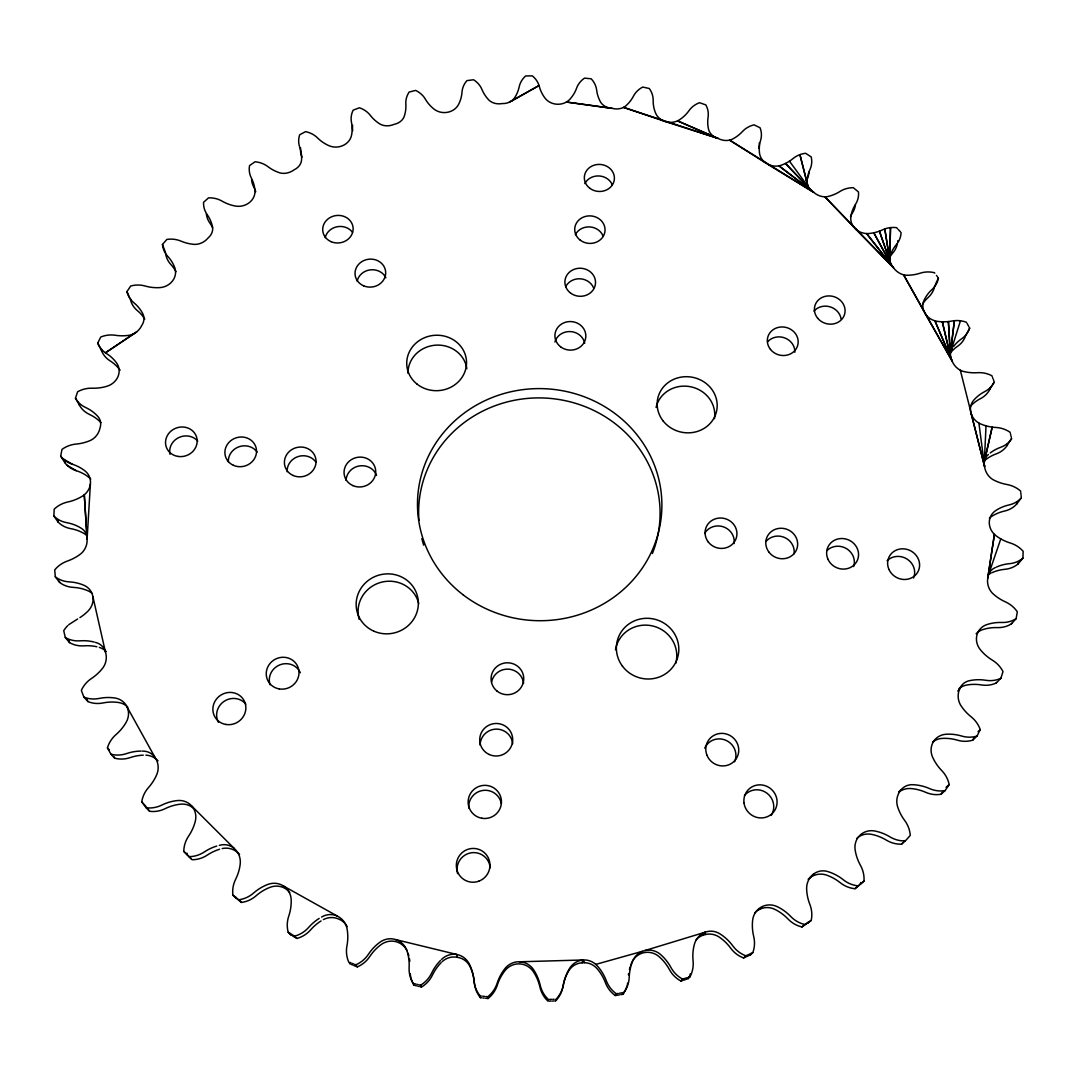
<?xml version="1.0" encoding="UTF-8"?>
<svg xmlns="http://www.w3.org/2000/svg" width="1077" height="1077" viewBox="0 0 1077 1077"><rect width="100%" height="100%" fill="white"/><g stroke="black" fill="none" stroke-linecap="round" stroke-linejoin="round"><path stroke-width="1.5" d="M889.696 257.968L890.517 227.597L889.683 260.015L884.796 228.916L890.06 262.061L879.438 231.151L890.841 264.053L873.784 232.78L891.985 265.952L866.595 233.574L893.479 267.702A16.276 14.58 46.3 0 0 905.999 275.241A40.387 36.066 16.6 0 0 920.202 273.181A24.556 22.052 18.7 0 1 934.446 272.696L934.782 273.141M1018.277 562.692L1018.236 563.823A25.579 23.438 29.5 0 1 1004.962 569.302A43.107 39.661 32.7 0 0 991.863 572.722M1018.236 563.823L1022.908 558.155L1023.15 551.276A25.942 23.815 30.5 0 0 1010.28 542.996A42.663 38.866 28.3 0 1 996.427 536.077A16.922 15.468 28.7 0 1 995.673 510.606A42.999 39.297 29.9 0 1 1009.068 504.938A25.525 23.25 26.9 0 0 1021.333 497.87L1016.715 504.036A25.283 23.061 27 0 1 1004.558 511.05A42.595 38.987 30.1 0 0 991.271 516.677A16.761 15.347 28.8 0 0 989.373 518.185M86.699 535.404A17.34 16.788 -15.6 0 0 84.571 533.815A43.08 39.62 -28 0 0 70.786 528.659A25.565 23.425 -24.8 0 1 58.064 522.049L53.85 515.991L54.213 509.125A25.929 23.788 -25.8 0 1 67.743 502.003A42.636 38.839 -23.5 0 0 82.135 496.322A16.909 15.455 -24 0 0 85.123 471.026A42.972 39.27 -25.2 0 0 72.28 464.214L63.018 458.762M58.064 522.049L58.104 520.918M984.23 464.16L986.02 425.832M90.401 483.936L87.102 539.173A17.259 16.626 -53.5 0 1 81.125 553.551A43.147 39.499 -26.1 0 1 67.393 561.063A26.225 24.192 -28.4 0 0 54.725 569.908L55.317 576.828L59.545 582.388A25.848 23.815 -27.3 0 0 73.317 587.382A43.565 40.293 -30.8 0 1 87.964 590.788A17.124 15.845 -29.3 0 1 92.164 593.508M752.81 952.647L745.876 955.811A27.639 26.615 57.2 0 1 732.872 945.956A46.324 44.803 65.4 0 0 720.917 934.486A18.659 17.299 72.9 0 0 705.273 932.17L705.462 934.473A18.255 17.905 84.9 0 1 718.884 936.855A45.88 44.372 65.8 0 1 730.718 948.204A27.369 26.36 57.6 0 0 743.601 957.965L750.467 954.828L752.81 952.647A27.679 26.737 60 0 0 753.698 936.465A46.042 44.076 55.1 0 1 752.661 920.081A18.147 17.447 55.7 0 1 777.419 906.74A46.176 44.399 58.8 0 1 790.72 916.473A27.517 26.319 52 0 0 804.815 924.497L811.196 920.458A27.571 26.467 54.2 0 0 809.85 904.397A45.786 43.538 50.4 0 1 806.619 888.363A18.43 17.999 54.2 0 1 813.956 873.77A18.471 16.653 61.9 0 1 829.061 871.98A45.961 43.901 53.4 0 1 843.412 879.842A27.356 25.996 47.7 0 0 858.302 885.886L863.983 881.08A27.437 26.144 49.6 0 0 860.496 865.437A45.463 42.932 46.3 0 1 855.151 850.063A17.946 17.03 46.6 0 1 874.887 831.013A45.678 43.336 48.9 0 1 889.965 836.883A27.154 25.633 43.9 0 0 905.34 840.908L910.24 835.442A27.248 25.794 45.6 0 0 904.707 820.499A45.072 42.286 42.7 0 1 897.397 806.054A18.094 17.69 50.3 0 1 900.682 790.276A18.201 15.926 52 0 1 914.09 784.77A45.328 42.717 45 0 1 929.599 788.606A26.925 25.242 40.6 0 0 945.135 790.585L949.174 784.581A27.033 25.417 42.1 0 0 941.756 770.593A44.642 41.613 39.4 0 1 932.669 757.319A17.663 16.518 39.7 0 1 946.064 734.245A44.924 42.057 41.5 0 1 961.707 736.049A26.669 24.838 37.5 0 0 977.108 736.008L980.232 729.587A26.79 25.027 38.9 0 0 971.104 716.784A44.184 40.926 36.4 0 1 960.469 704.896A17.676 17.232 54.6 0 1 959.62 689.051A17.865 15.186 42.8 0 1 970.377 680.502A44.48 41.37 38.3 0 1 985.859 680.301A26.4 24.434 34.6 0 0 1000.843 678.322L1003.01 671.617A26.521 24.623 35.9 0 0 992.402 660.188A43.686 40.226 33.5 0 1 980.433 649.835A17.299 15.993 33.9 0 1 986.788 624.62A44.009 40.684 35.4 0 1 1001.825 622.479A26.104 24.031 31.9 0 0 1016.123 618.656L1017.321 611.803A26.238 24.219 33.1 0 0 1005.46 601.895A43.174 39.539 30.8 0 1 992.415 593.212A17.259 16.64 58.1 0 1 987.717 578.362L994.408 534.38L988.053 576.06L1000.789 538.89M976.125 633.747A17.138 15.859 34.1 0 1 982.386 629.735A43.592 40.334 35.5 0 1 997.289 627.608A25.861 23.829 32.1 0 0 1011.451 623.825L1011.559 623.26M90.764 479.103A16.747 15.334 -24.1 0 0 89.014 477.448A42.568 38.947 -25.3 0 0 76.279 470.689A25.269 23.048 -22.3 0 1 64.795 462.652L60.689 456.11L61.981 449.419A25.633 23.398 -23.3 0 1 76.104 444.074A42.138 38.193 -21.1 0 0 90.899 440.237A16.882 15.94 -51.9 0 0 100.026 427.986A17.111 13.839 -20.8 0 0 97.24 415.762A42.461 38.61 -22.7 0 0 85.662 407.523A25.215 22.859 -19.8 0 1 75.471 398.167L77.638 391.759A25.35 23.021 -20.8 0 1 92.124 388.205A41.653 37.587 -18.7 0 0 107.054 386.226A16.532 14.97 -19.1 0 0 116.572 362.949A41.963 37.978 -20.2 0 0 106.408 353.471A24.933 22.523 -17.4 0 1 97.751 343.065L100.74 337.02A25.067 22.671 -18.5 0 1 115.333 335.27A41.195 37.022 -16.3 0 0 130.155 335.109A16.545 15.24 -47.4 0 0 141.693 325.591A16.761 13.341 -12.6 0 0 142.608 313.367A41.491 37.385 -17.9 0 0 133.979 302.839A24.677 22.2 -15.2 0 1 126.951 291.598L130.694 286.011A24.798 22.334 -16.2 0 1 145.166 286.024A40.764 36.51 -14.1 0 0 159.665 287.626A16.182 14.54 -14.6 0 0 174.784 267.729A41.034 36.833 -15.5 0 0 167.783 256.353A24.434 21.903 -13 0 1 162.465 244.466L166.868 239.417A24.542 22.038 -14 0 1 181.003 241.127A40.374 36.039 -11.8 0 0 194.964 244.425A16.276 14.566 -41.6 0 0 208.076 237.99A16.451 12.991 -4.6 0 0 212.465 226.614A40.616 36.335 -13.3 0 0 207.161 214.606A24.219 21.648 -10.8 0 1 203.566 202.288L208.561 197.831A24.313 21.769 -11.8 0 1 222.172 201.184A40.024 35.635 -9.7 0 0 235.378 206.044A15.886 14.189 -10.2 0 0 254.953 190.575A40.239 35.891 -11.1 0 0 251.399 178.122A24.031 21.432 -8.6 0 1 249.568 165.575L255.074 161.779A24.111 21.527 -9.6 0 1 267.944 166.652A39.728 35.299 -7.5 0 0 280.235 172.993A16.061 13.961 -35.1 0 0 294.115 169.829A16.195 12.789 3.3 0 0 301.56 160.015A39.916 35.514 -8.9 0 0 299.769 147.334A23.869 21.244 -6.5 0 1 299.689 134.76L305.599 131.636A23.936 21.325 -7.5 0 1 317.58 137.95A39.486 35.016 -5.4 0 0 328.795 145.624A15.67 13.934 -6 0 0 351.533 135.298A39.634 35.191 -6.7 0 0 351.506 122.59A23.748 21.096 -4.4 0 1 353.148 110.164L359.395 107.781A23.802 21.163 -5.4 0 1 370.326 115.374A39.297 34.801 -3.3 0 0 380.316 124.259A15.926 13.462 -28.2 0 0 394.128 124.353A16.007 12.749 10.9 0 0 404.131 116.693A39.418 34.935 -4.6 0 0 405.841 104.132A23.654 20.988 -2.3 0 1 409.152 92.057L415.641 90.414A23.694 21.028 -3.3 0 1 425.388 99.192A39.176 34.652 -1.1 0 0 434.031 109.114A15.536 13.772 -1.8 0 0 458.587 104.402A39.243 34.747 -2.5 0 0 461.993 92.178A23.586 20.921 -0.3 0 1 466.92 80.627L473.557 79.752A23.613 20.948 -1.2 0 1 481.984 89.553A39.095 34.585 0.9 0 0 489.173 100.363A15.872 13.086 -21 0 0 502.165 103.58A15.899 12.843 18.5 0 0 514.119 98.546A39.135 34.626 -0.4 0 0 519.181 86.833A23.559 20.88 1.8 0 1 525.643 75.955L532.348 75.861A23.573 20.894 0.9 0 1 539.348 86.537A39.095 34.572 3 0 0 544.989 98.088A15.482 13.718 2.4 0 0 569.975 99.165A39.095 34.572 1.7 0 0 576.599 88.152A23.573 20.894 3.9 0 1 584.515 78.123L591.179 78.796A23.559 20.88 2.9 0 1 596.671 90.185A39.149 34.626 5.1 0 0 600.683 102.288A15.899 12.843 -13.7 0 0 612.14 108.346A15.872 13.099 25.8 0 0 625.374 106.26A39.109 34.585 3.8 0 0 633.478 96.109A23.613 20.948 5.9 0 1 642.74 87.062L649.283 88.502A23.586 20.921 5 0 1 653.174 100.457A39.257 34.747 7.2 0 0 655.503 112.923A15.536 13.786 6.5 0 0 679.56 119.749A39.176 34.666 5.9 0 0 689.038 110.608A23.694 21.028 8 0 1 699.511 102.705L705.839 104.9A23.654 20.988 7.1 0 1 708.087 117.218A39.418 34.949 9.3 0 0 708.693 129.873A16.007 12.749 -6.1 0 0 717.982 138.381A15.926 13.476 33 0 0 731.768 139.471A39.31 34.814 8 0 0 742.497 131.488A23.802 21.163 10.1 0 1 754.062 124.851L760.079 127.773A23.748 21.096 9.1 0 1 760.618 140.293A39.647 35.204 11.5 0 0 759.473 152.961A15.67 13.934 10.7 0 0 781.229 165.212A39.499 35.029 10.1 0 0 793.076 158.534A23.95 21.338 12.2 0 1 805.583 153.284L811.21 156.905A23.882 21.257 11.2 0 1 810.012 169.426A39.93 35.528 13.6 0 0 807.252 179.751M64.795 462.652L64.997 461.548M984.297 461.939L992.186 427.111L984.768 459.798M554.992 1000.977L556.055 999.214A27.787 27.181 89.1 0 0 563.459 984.593A46.432 45.194 77.5 0 1 569.168 969.017A18.753 18.08 83.7 0 1 582.899 959.984A18.753 17.797 85.8 0 1 595.796 964.386L597.789 966.432A46.459 45.288 84.6 0 1 606.297 980.716A27.773 27.046 72.3 0 0 616.286 993.748L618.198 993.452M960.469 320.771L950.52 352.327L954.384 320.663L950.291 354.414L948.406 321.565L950.452 356.541L942.308 321.794L951.031 358.681L934.93 320.825L951.987 360.755A16.559 15.253 52.2 0 0 962.663 371.242A41.209 37.049 21.1 0 0 977.431 372.696A25.081 22.684 23.2 0 1 991.836 375.698L992.254 376.748M555.638 1000.95A27.531 26.912 89.2 0 0 562.961 986.478A45.988 44.749 77.7 0 1 568.616 971.05A18.417 17.434 60.5 0 1 581.984 962.784L582.899 959.984L519.639 961.788M100.982 422.628A42.07 38.301 -22.8 0 0 89.512 414.457A24.986 22.684 -19.9 0 1 79.415 405.181L79.59 404.642M958.853 688.674A17.717 17.165 25.6 0 1 966.096 685.147A44.063 41.02 38.5 0 1 981.43 684.945A26.144 24.232 34.8 0 0 996.279 682.98L996.454 682.428M813.889 874.457L810.119 877.62L813.956 873.77L810.119 877.62A18.242 16.424 40.8 0 0 808.154 879.276M935.28 284.678L938.39 278.108L937.744 277.206M118.712 368.415A41.586 37.682 -20.3 0 0 110.029 360.822A24.717 22.348 -17.5 0 1 101.453 350.496L101.696 349.998M973.77 738.055L972.733 740.168A26.413 24.636 37.7 0 1 957.466 740.195A44.494 41.68 41.7 0 0 941.971 738.418A17.488 16.384 40 0 0 932.507 742.228M969.138 327.166L969.663 328.148L965.625 335.661A24.475 22.052 20 0 1 957.709 346.175A41.141 37.13 22.7 0 0 949.537 353.996M582.899 959.984L584.757 962.676A18.363 17.757 -69.7 0 1 596.954 968.492A46.001 44.844 84.8 0 1 605.382 982.641A27.504 26.79 72.6 0 0 615.263 995.538L616.286 993.748M620.944 994.65L622.829 994.34L623.933 992.523A27.773 27.113 77 0 0 629.237 977.081A46.365 44.924 68.2 0 1 632.737 960.913A18.255 17.757 69.8 0 1 642.35 951.328L705.273 932.17L702.796 935.307A18.376 16.963 49.9 0 0 696.24 939.656M969.65 407.106A41.613 37.708 25.1 0 1 980.528 398.611A24.731 22.361 22.3 0 0 989.978 389.066L994.273 381.985A24.959 22.536 22.2 0 1 984.741 391.597A41.99 38.005 25 0 0 973.77 400.159A16.532 14.97 23.9 0 0 981.214 424.203A41.68 37.614 23.4 0 0 995.929 427.461A25.363 23.048 25.6 0 1 1010.064 432.254L1010.213 432.806M130.667 298.948L130.371 299.419A24.461 22.025 -15.3 0 0 137.331 310.58A41.114 37.103 -18 0 1 144.776 319.075M985.926 459.502A42.097 38.328 27.5 0 1 996.292 453.848A25 22.698 24.6 0 0 1007.17 445.474L1011.532 438.285M942.375 792.282L941.029 794.261A26.669 25.027 40.8 0 1 925.641 792.295A44.897 42.326 45.2 0 0 910.267 788.499A17.999 17.515 35 0 0 899.793 791.42M630.597 965.571A45.921 44.494 68.5 0 1 631.566 963.013A18.08 17.582 70.1 0 1 659.178 956.726A45.974 44.669 74.3 0 1 669.423 969.596A27.45 26.602 64.1 0 0 680.933 981.026L682.603 979.087L686.911 977.808M686.412 979.383L689.967 976.866A27.746 26.952 67.3 0 0 693.076 960.899A46.244 44.547 60.9 0 1 694.328 944.462A18.659 18.147 66.9 0 1 705.273 932.17M904.815 840.531L904.007 841.433M1011.451 623.825L1016.123 618.656M902.795 842.779L901.57 844.139A26.898 25.404 44.2 0 1 886.358 840.141A45.234 42.932 49.2 0 0 871.414 834.325A17.784 16.869 46.9 0 0 856.619 838.539M957.763 691.071L959.62 689.051M996.279 682.98L1000.843 678.322M899.039 791.905L900.682 790.276L898.905 791.797M978.024 731.7L980.232 729.587M972.733 740.168L977.108 736.008M743.601 957.965L745.876 955.811M946.064 787.381L949.174 784.581M941.029 794.261L945.135 790.585M68.753 624.673L77.638 618.992M754.829 912.825A17.972 17.286 56.1 0 1 774.861 909.365A45.732 43.969 59.1 0 1 788.014 919.004A27.248 26.077 52.3 0 0 801.975 926.947L804.815 924.497M801.975 926.947L811.196 920.458M863.983 881.08L860.2 884.298M901.57 844.139L905.34 840.908M856.848 887.125L860.59 883.934A27.167 25.902 49.9 0 0 860.658 882.601M812.462 876.139A18.161 17.797 52.5 0 1 826.019 874.914A45.517 43.484 53.7 0 1 840.222 882.696A27.087 25.754 48 0 0 854.963 888.7L858.302 885.886M856.377 887.515L854.963 888.7M136.954 331.649L105.425 352.825L134.854 333.143M759.083 909.54L761.924 907.776M511.01 101.346L539.052 85.527L509.058 102.355M702.796 935.307L705.462 934.473M689.967 976.866L688.136 977.431M685.201 979.76L683.976 980.124M682.764 980.487L680.933 981.026M595.796 964.386L642.35 951.328M623.933 992.523L619.477 993.25M619.679 994.852L615.263 995.538M581.984 962.784L584.757 962.676M554.116 999.268L552.824 999.294M553.713 1001.018L552.434 1001.045M551.532 999.335L549.593 999.375M551.155 1001.072L549.23 1001.112M485.485 998.244L488.029 998.514A27.517 26.885 -78.3 0 0 497.278 985.159A46.015 44.871 88.8 0 1 505.005 970.619A18.094 17.69 -87.4 0 1 533.478 971.871A46.015 44.857 -83.6 0 1 539.9 987.017A27.517 26.885 83.6 0 0 547.951 1001.139L548.301 999.389A27.787 27.154 83.4 0 1 540.169 985.132A46.459 45.301 -83.5 0 0 533.68 969.838A18.269 17.865 -87.4 0 0 504.938 968.586A46.459 45.315 88.7 0 0 497.13 983.261A27.787 27.154 -78.1 0 1 487.787 996.75L485.862 996.535M484.569 996.4L482.644 996.185M484.206 998.11L482.94 997.962M481.352 996.037L480.073 995.888A27.787 27.181 -83.8 0 1 473.974 980.676A46.432 45.18 -72.3 0 0 469.653 964.669A18.753 18.08 -78.6 0 0 456.769 954.464L395.757 939.602M481.661 997.814L480.396 997.665A27.531 26.912 -83.9 0 1 474.365 982.601A45.988 44.736 -72.6 0 0 470.084 966.742A18.417 17.42 -55.6 0 0 457.483 957.332L456.769 954.464A18.753 17.784 -80.8 0 0 441.382 959.594M612.14 108.346L566.421 102.032L609.757 108.05M441.099 962.69A46.001 44.83 -79.6 0 0 432.442 975.075A27.504 26.777 -67.5 0 1 421.47 987.057L420.568 985.186L419.316 984.876M421.47 987.057L420.232 986.761M418.064 984.566L416.812 984.257M418.993 986.451L417.755 986.142M415.56 983.947L414.308 983.624M416.516 985.832L414.039 985.199L413.056 983.301A27.773 27.1 -71.8 0 1 409.125 967.456A46.365 44.911 -63.2 0 0 407.052 951.045A18.255 17.744 -64.7 0 0 379.831 942.281A46.405 45.099 -68.9 0 0 368.388 954.316A27.719 26.844 -58.7 0 1 355.8 964.804L354.602 964.332M665.748 121.728L717.982 138.381L677.527 120.88L715.761 137.533M717.982 138.381L623.556 107.39L663.472 120.907M407.039 950.668A18.08 17.582 -65.1 0 0 381.137 944.569A45.961 44.655 -69.2 0 0 369.801 956.484A27.45 26.588 -59.1 0 1 357.335 966.877L353.795 965.477M353.418 963.861L352.219 963.39M351.035 962.905L349.85 962.434M352.623 965.005L351.439 964.521M321.054 920.943A45.88 44.359 -60.8 0 0 310.634 929.841A27.369 26.346 -52.7 0 1 296.969 938.444L293.173 935.159M296.969 938.444L292.581 935.967M283.547 886.048L337.33 916.083A18.646 18.134 -61.9 0 1 347.157 929.276A46.23 44.52 -56 0 1 346.956 945.768A27.746 26.938 -62.3 0 0 348.665 961.949L350.267 964.05A27.477 26.683 -62.7 0 1 349.769 962.784M292.069 934.54L288.205 932.332A27.679 26.723 -55 0 1 288.744 916.15A46.028 44.049 -50.3 0 0 291.194 899.914A18.147 17.434 -50.8 0 0 267.715 884.473A46.163 44.372 -53.8 0 0 253.633 893.008A27.504 26.306 -47.1 0 1 238.892 899.766L237.882 898.999M291.49 935.348L288.205 932.332M67.097 465.291L76.279 470.689M768.52 164.768L813.687 192.325A16.061 13.988 39.8 0 0 827.244 196.674A39.741 35.312 12.2 0 0 840.047 191.423A24.125 21.54 14.3 0 1 853.307 187.681L858.463 191.948A24.044 21.446 13.4 0 1 855.528 204.293A40.266 35.918 15.8 0 0 850.897 216.383A15.899 14.203 14.9 0 0 869.058 233.507A40.037 35.662 14.4 0 0 882.655 229.805A24.327 21.782 16.5 0 1 896.508 227.637L897.666 228.849M807.117 181.905A16.195 12.803 1.5 0 0 813.687 192.325L729.627 140.145L765.101 162.573M289.726 892.496A17.972 17.272 -51.2 0 0 270.085 887.3A45.719 43.955 -54.2 0 0 256.138 895.754A27.248 26.063 -47.5 0 1 241.544 902.445L240.05 901.328M236.886 898.245L232.901 895.189A27.571 26.44 -49.4 0 1 235.634 879.303A45.773 43.511 -45.5 0 0 240.265 863.619A18.43 17.986 -49.4 0 0 234.221 848.447L191.814 806.094M813.687 192.325L778.927 165.831L811.775 190.992L785.496 163.435L810.133 189.444L789.468 161.187M239.067 900.574L238.071 899.82M237.088 899.053L232.901 895.189M127.019 706.875L155.196 757.75A18.08 17.676 -45.7 0 1 157.094 773.757A45.059 42.259 -37.9 0 1 148.545 787.489A27.235 25.781 -40.8 0 0 141.733 801.894L146.135 807.763A27.14 25.606 -39.1 0 0 161.779 805.098A45.665 43.295 -44.1 0 1 177.315 800.561A17.946 17.017 -41.8 0 1 195.3 821.253A45.436 42.905 -41.5 0 1 188.623 836.089A27.423 26.131 -44.7 0 0 183.777 851.368L191.275 858.881M183.777 851.368L192.15 859.742A27.087 25.74 -43.2 0 0 207.349 855.057A45.503 43.457 -48.8 0 1 219.573 849.255M146.135 807.763L149.649 811.304A26.885 25.377 -39.4 0 0 165.144 808.665A45.221 42.905 -44.3 0 1 180.532 804.169A17.77 16.855 -42.1 0 1 192.998 807.804M141.733 801.894L146.014 806.458M238.892 899.766L241.544 902.445M855.434 228.876L893.479 267.702A16.451 13.005 9.4 0 1 890.114 255.989M893.479 267.702L824.901 196.822L853.819 227.112M92.905 596.685L105.384 651.827A17.663 17.219 -50.1 0 1 103.163 667.525A44.157 40.886 -31.6 0 1 91.532 678.443A26.777 25.013 -34.1 0 0 81.34 690.397L83.871 697.061A26.656 24.825 -32.7 0 0 99.205 698.434A44.911 42.016 -36.7 0 1 114.929 698.004A17.649 16.505 -35 0 1 126.238 722.155A44.615 41.586 -34.6 0 1 116.033 734.568A27.019 25.404 -37.3 0 0 107.431 747.855L110.918 754.196L114.741 758.208A26.656 25 -36 0 0 130.223 757.589A44.871 42.299 -40.4 0 1 143.228 755.165M107.431 747.855L109.356 749.902M898.433 229.67L900.345 231.703M83.871 697.061L87.924 701.585A26.4 24.609 -32.9 0 0 103.096 702.944A44.48 41.653 -36.9 0 1 118.685 702.527A17.474 16.37 -35.2 0 1 127.759 707.131M67.797 625.575A26.508 24.609 -31.2 0 0 63.731 630.705L65.307 637.557L69.48 642.592A26.131 24.206 -30.1 0 0 84.087 645.837A44.036 40.98 -33.7 0 1 96.863 646.752M149.649 811.304L147.455 808.41M355.8 964.804L357.335 966.877M936.438 275.389L937.084 276.291M925.116 313.542L951.987 360.755A16.774 13.355 17.4 0 1 952.149 348.49M951.987 360.755L903.59 274.823L923.999 311.415M75.471 398.167L79.415 405.181M114.741 758.208L113.866 756.646M966.984 323.235L968.6 326.183M97.751 343.065L101.453 350.496M126.951 291.598L129.805 298.114M992.657 377.785L993.075 378.835M87.924 701.585L87.062 699.39M993.479 379.885L993.883 380.935M989.588 388.03L989.978 389.066M162.465 244.466L165.535 252.637M971.104 413.487L984.566 466.422A16.895 15.953 56.6 0 0 992.604 479.427A42.165 38.22 25.8 0 0 1007.022 484.529A25.646 23.425 28 0 1 1020.646 491.085L1020.7 491.65M807.885 185.85L799.915 154.617L807.306 183.898M960.334 370.232L984.566 466.422A17.124 13.853 25.6 0 1 988.417 454.481M1010.482 433.896L1010.751 435M1011.007 436.091L1011.276 437.195M69.48 642.592L68.955 640.33M1006.914 444.384L1007.17 445.474M480.073 995.888L480.396 997.665M487.787 996.75L488.029 998.514M978.899 423.059L984.566 466.422M1020.821 492.781L1020.996 494.478M1021.117 495.608L1021.225 496.739M1016.553 502.353L1016.715 504.036M59.45 581.243L59.545 582.388M86.968 536.844L84.289 494.801L87.102 539.173A17.488 14.459 -29.2 0 0 80.6 527.851A43.484 39.943 -27.8 0 0 66.693 522.655A25.794 23.613 -24.6 0 1 53.85 515.991M987.717 578.362A17.501 14.472 34.1 0 1 995.202 567.646M95.422 642.39A17.851 15.159 -38 0 1 105.384 651.827M142.339 751.1A18.188 15.913 -47.1 0 1 155.196 757.75M219.345 845.351A18.457 16.64 -57 0 1 234.221 848.447M321.552 917.039A18.659 17.286 -67.9 0 1 337.33 916.083M442.082 961.721A18.363 17.77 74.8 0 1 457.483 957.332M323.423 919.57A18.255 17.905 -79.4 0 1 339.578 919.435A18.376 16.949 -45.1 0 1 347.131 926.583M222.172 848.541A18.147 17.784 -47.2 0 1 237.761 852.621A18.242 16.411 -36 0 1 239.565 854.438M704.641 533.411A15.818 14.97 17.4 0 1 723.434 526.855A15.818 14.97 17.4 0 1 734.07 543.589M554.924 341.947A15.28 14.136 3.6 0 1 570.258 331.568A15.28 14.136 3.6 0 1 584.717 343.24M346.067 480.423A15.684 14.755 -11 0 1 359.395 465.924A15.684 14.755 -11 0 1 376.546 475.428M491.597 682.104A16.142 15.765 -2.5 0 1 523.557 683.491M658.653 530.813A120.745 114.795 2.3 0 1 652.393 553.484M423.678 545.124A120.745 114.795 2.3 0 1 421.847 538.608M418.926 520.379A120.745 114.795 2.3 0 1 543.522 397.992A120.745 114.795 2.3 0 1 658.909 529.17M656.081 407.456A29.739 27.706 11.2 0 1 690.317 386.697A29.739 27.706 11.2 0 1 714.455 418.67M407.995 373.302A29.564 27.437 -4.1 0 1 435.364 345.192A29.564 27.437 -4.1 0 1 466.826 368.684M359.18 619.369A30.802 29.577 -14.4 0 1 381.191 582.28A30.802 29.577 -14.4 0 1 418.724 603.591M615.492 649.754A30.937 29.927 17.8 0 1 652.325 625.899A30.937 29.927 17.8 0 1 675.777 663.311M767.538 341.867A15.334 14.055 14.5 0 1 784.864 337.963A15.334 14.055 14.5 0 1 794.813 352.26M814.01 311.078A15.266 13.893 15.7 0 1 829.936 306.797A15.266 13.893 15.7 0 1 841.083 318.927M565.667 286.711A15.145 13.88 3.9 0 1 579.965 278.781A15.145 13.88 3.9 0 1 593.602 287.922M575.347 234.692A15.011 13.638 4.1 0 1 589.496 226.91A15.011 13.638 4.1 0 1 603.026 235.89M584.851 183.588A14.876 13.409 4.2 0 1 598.866 175.941A14.876 13.409 4.2 0 1 612.288 184.773M357.16 281.11A15.172 13.853 -6.3 0 1 370.394 269.842A15.172 13.853 -6.3 0 1 385.889 277.758M325.2 237.654A15.078 13.651 -7.1 0 1 337.101 226.749A15.078 13.651 -7.1 0 1 352.502 232.295M287.142 471.713A15.711 14.688 -14.2 0 1 297.925 456.621A15.711 14.688 -14.2 0 1 315.871 462.046M228.337 461.737A15.724 14.607 -16.8 0 1 239.256 446.686A15.724 14.607 -16.8 0 1 257.134 452.098M170.018 454.306A15.751 14.54 -18.9 0 1 178.822 437.545A15.751 14.54 -18.9 0 1 197.778 441.166M270.058 684.784A16.33 15.616 -27.1 0 1 279.832 664.859A16.33 15.616 -27.1 0 1 300.362 672.762M218.429 722.317A16.505 15.724 -32.2 0 1 224.164 701.302A16.505 15.724 -32.2 0 1 245.812 704.116M480.113 745.149A16.303 16.061 -8.2 0 1 495.77 729.129A16.303 16.061 -8.2 0 1 512.652 743.763M468.737 808.033A16.478 16.357 -27.5 0 1 483.102 790.41A16.478 16.357 -27.5 0 1 501.357 803.765M457.55 873.582A16.734 16.572 -61 0 1 470.891 852.849A16.734 16.572 -61 0 1 490.197 867.793M704.708 748.152A16.451 15.926 34.7 0 1 726.1 740.397A16.451 15.926 34.7 0 1 734.622 761.762M744.449 795.58A16.667 16.088 42.3 0 1 766.878 793.143A16.667 16.088 42.3 0 1 771.132 815.477M766.03 541.421A15.886 14.97 21.5 0 1 784.568 537.49A15.886 14.97 21.5 0 1 794.086 553.766M826.934 550.616A15.953 14.957 25 0 1 846.428 548.597A15.953 14.957 25 0 1 853.671 566.529M887.098 560.807A16.034 14.93 27.8 0 1 907.184 559.151A16.034 14.93 27.8 0 1 913.565 577.986M216.719 846.064A45.948 43.874 -48.5 0 0 204.374 851.92A27.342 25.969 -42.9 0 1 189.027 856.659M186.954 854.505A27.154 25.888 -45 0 1 187.008 853.186M319.169 918.425A46.324 44.79 -60.4 0 0 308.655 927.405A27.639 26.602 -52.3 0 1 294.829 936.088M235.607 897.922A27.302 26.198 -49.7 0 1 235.473 896.589M290.4 934.715A27.41 26.467 -55.4 0 1 290.076 933.409M440.399 960.576A46.446 45.274 -79.4 0 0 431.648 973.083A27.773 27.033 -67.2 0 1 420.568 985.186M408.089 953.239A45.907 44.48 -63.5 0 1 408.829 955.878M409.408 958.543A45.907 44.48 -63.5 0 1 409.839 961.249M414.039 985.199A27.517 26.831 -72.1 0 1 411.279 978.98M410.916 977.66A27.517 26.831 -72.1 0 1 410.229 973.621M682.603 979.087A27.719 26.858 63.7 0 1 670.971 967.55A46.419 45.113 74 0 0 660.632 954.559A18.255 17.757 69.8 0 0 644.988 950.506M628.416 974.914A45.921 44.494 68.5 0 1 628.605 973.541M629.426 969.502A45.921 44.494 68.5 0 1 630.166 966.863M627.649 983.126A27.517 26.844 77.3 0 1 627.366 984.472M627.016 985.792A27.517 26.844 77.3 0 1 622.829 994.34M690.303 973.823A27.477 26.696 67.7 0 1 689.872 975.116M689.388 976.381A27.477 26.696 67.7 0 1 688.23 978.831M141.02 751.086A45.315 42.676 -40.2 0 0 126.561 753.577A26.912 25.229 -35.8 0 1 110.918 754.196M145.866 755.139A17.999 17.501 -30.1 0 1 158.023 760.833M79.913 617.619A43.659 40.186 -28.8 0 0 88.112 610.969A17.286 15.98 -29.2 0 0 83.993 585.309A43.982 40.643 -30.6 0 0 69.211 581.876A26.09 24.017 -27.2 0 1 55.317 576.828M94.197 642.054A44.453 41.343 -33.5 0 0 80.035 640.828A26.373 24.421 -29.9 0 1 65.307 637.557M72.28 464.214A25.498 23.223 -22.1 0 1 60.689 456.11M119.426 369.303A41.586 37.682 -20.3 0 1 120.112 370.219M175.968 271.687A40.67 36.564 -15.6 0 0 170.812 264.444A24.219 21.742 -13 0 1 165.656 253.728M255.747 191.746A39.889 35.635 -11.1 0 0 253.66 186.779A23.829 21.271 -8.7 0 1 251.574 179.644M212.6 227.718A40.266 36.066 -13.4 0 0 209.827 222.993A24.017 21.5 -10.8 0 1 206.367 214M301.95 157.215A39.566 35.258 -9 0 0 301.6 156.205A23.667 21.096 -6.6 0 1 300.604 147.872M352.704 130.6A23.546 20.948 -4.5 0 1 352.65 125.363M809.096 172.01A23.681 21.096 11.3 0 1 807.454 178.109A39.58 35.272 13.7 0 0 806.269 181.084M759.272 142.958A23.546 20.948 9.2 0 1 758.76 148.168M901.099 232.511A24.232 21.661 15.5 0 1 896.441 244.479A40.643 36.362 18 0 0 890.827 253.916M850.493 216.517A39.916 35.662 15.9 0 1 852.567 212.721A23.829 21.284 13.4 0 0 855.434 204.738M897.329 243.94A24.017 21.5 15.6 0 1 893.102 252.61A40.28 36.093 18.1 0 0 888.862 258.992M897.72 240.736A24.017 21.5 15.6 0 1 897.653 241.813M938.39 278.108A24.448 21.917 17.7 0 1 932.049 289.498A41.061 36.86 20.3 0 0 924.066 300.214A16.182 14.553 19.3 0 0 937.407 321.363A40.778 36.537 18.8 0 0 952.001 321.027A24.811 22.361 20.9 0 1 966.432 322.265M969.663 328.148A24.69 22.213 19.9 0 1 961.68 338.757A41.505 37.412 22.6 0 0 953.455 346.646M922.599 304.064A40.697 36.591 20.4 0 1 928.361 297.292A24.232 21.755 17.8 0 0 934.661 285.984M1011.666 438.837A25.229 22.886 24.5 0 1 1000.695 447.278A42.488 38.637 27.4 0 0 990.234 452.973M1022.908 558.155A25.808 23.64 29.4 0 1 1009.526 563.675A43.511 39.984 32.6 0 0 996.306 567.121M988.511 574.633A17.34 16.801 20.3 0 1 990.759 573.247M750.898 953.562A27.41 26.481 60.4 0 1 750.467 954.828M808.544 921.629A27.315 26.211 54.6 0 1 808.288 922.949M99.326 647.385A17.717 17.165 -20.8 0 1 106.233 651.531M708.249 541.946A16.007 15.132 17.2 0 0 735.658 539.644A16.007 15.132 17.2 0 0 719.113 518.064A16.007 15.132 17.2 0 0 708.249 541.946M560.552 346.767A15.455 14.27 3.6 0 0 585.619 338.326A15.455 14.27 3.6 0 0 564.954 322.413A15.455 14.27 3.6 0 0 560.552 346.767M352.866 485.592A15.886 14.916 -10.8 0 0 375.698 470.743A15.886 14.916 -10.8 0 0 351.102 459.798A15.886 14.916 -10.8 0 0 352.866 485.592M496.901 690.976A16.343 15.953 -2.3 0 0 523.503 681.485A16.343 15.953 -2.3 0 0 501.828 663.755A16.343 15.953 -2.3 0 0 496.901 690.976M463.07 594.773A122.213 116.047 2.3 0 0 660.443 522.924A122.213 116.047 2.3 0 0 495.528 396.269A122.213 116.047 2.3 0 0 463.07 594.773M663.095 420.905A30.089 27.989 11.1 0 0 714.738 416.597A30.089 27.989 11.1 0 0 683.693 376.802A30.089 27.989 11.1 0 0 663.095 420.905M417.203 384.233A29.914 27.719 -4 0 0 466.031 367.742A29.914 27.719 -4 0 0 426.667 336.913A29.914 27.719 -4 0 0 417.203 384.233M373.638 631.068A31.179 29.914 -14.2 0 0 418.28 601.141A31.179 29.914 -14.2 0 0 369.828 579.345A31.179 29.914 -14.2 0 0 373.638 631.068M622.439 666.151A31.327 30.264 17.5 0 0 676.194 661.399A31.327 30.264 17.5 0 0 644.167 618.413A31.327 30.264 17.5 0 0 622.439 666.151M770.472 349.419A15.509 14.203 14.4 0 0 796.993 347.292A15.509 14.203 14.4 0 0 780.758 327.004A15.509 14.203 14.4 0 0 770.472 349.419M817.605 318.132A15.455 14.028 15.6 0 0 843.951 316.032A15.455 14.028 15.6 0 0 827.661 295.96A15.455 14.028 15.6 0 0 817.605 318.132M570.487 292.998A15.32 14.014 3.9 0 0 595.325 284.718A15.32 14.014 3.9 0 0 574.822 269.075A15.32 14.014 3.9 0 0 570.487 292.998M580.261 240.184A15.186 13.772 4.1 0 0 604.857 232.067A15.186 13.772 4.1 0 0 584.515 216.692A15.186 13.772 4.1 0 0 580.261 240.184M589.859 188.3A15.051 13.53 4.2 0 0 614.213 180.33A15.051 13.53 4.2 0 0 594.033 165.212A15.051 13.53 4.2 0 0 589.859 188.3M363.582 285.795A15.347 13.988 -6.2 0 0 385.66 271.916A15.347 13.988 -6.2 0 0 361.832 261.63A15.347 13.988 -6.2 0 0 363.582 285.795M331.124 241.692A15.253 13.772 -7 0 0 353.121 228.014A15.253 13.772 -7 0 0 329.522 217.877A15.253 13.772 -7 0 0 331.124 241.692M293.079 475.455A15.899 14.849 -14 0 0 316.046 460.646A15.899 14.849 -14 0 0 291.571 449.728A15.899 14.849 -14 0 0 293.079 475.455M233.44 465.331A15.926 14.768 -16.6 0 0 256.528 450.563A15.926 14.768 -16.6 0 0 232.174 439.685A15.926 14.768 -16.6 0 0 233.44 465.331M177.826 456.406A15.953 14.688 -18.7 0 0 196.472 436.737A15.953 14.688 -18.7 0 0 169.762 432.267A15.953 14.688 -18.7 0 0 177.826 456.406M279.212 688.917A16.532 15.805 -26.7 0 0 298.194 667.727A16.532 15.805 -26.7 0 0 270.435 662.974A16.532 15.805 -26.7 0 0 279.212 688.917M225.807 724.444A16.707 15.899 -31.8 0 0 245.098 703.012A16.707 15.899 -31.8 0 0 217.204 698.192A16.707 15.899 -31.8 0 0 225.807 724.444M489.2 754.492A16.505 16.263 -7.8 0 0 512.652 738.283A16.505 16.263 -7.8 0 0 486.764 726.437A16.505 16.263 -7.8 0 0 489.2 754.492M481.823 818.251A16.68 16.559 -25.4 0 0 500.468 796.213A16.68 16.559 -25.4 0 0 472.063 791.299A16.68 16.559 -25.4 0 0 481.823 818.251M478.794 881.201A16.949 16.788 -59.3 0 0 484.044 852.365A16.949 16.788 -59.3 0 0 456.594 862.421A16.949 16.788 -59.3 0 0 478.794 881.201M706.97 755.246A16.653 16.115 34.2 0 0 735.228 760.106A16.653 16.115 34.2 0 0 724.619 733.612A16.653 16.115 34.2 0 0 706.97 755.246M743.992 802.863A16.882 16.276 41.8 0 0 770.513 814.939A16.882 16.276 41.8 0 0 766.932 786.385A16.882 16.276 41.8 0 0 743.992 802.863M769.045 552.259A16.074 15.132 21.3 0 0 796.442 549.943A16.074 15.132 21.3 0 0 779.681 528.309A16.074 15.132 21.3 0 0 769.045 552.259M827.876 559.057A16.155 15.118 24.7 0 0 855.326 563.648A16.155 15.118 24.7 0 0 844.57 538.742A16.155 15.118 24.7 0 0 827.876 559.057M888.942 569.41A16.236 15.091 27.6 0 0 916.46 574.014A16.236 15.091 27.6 0 0 905.447 549.041A16.236 15.091 27.6 0 0 888.942 569.41"/></g></svg>
